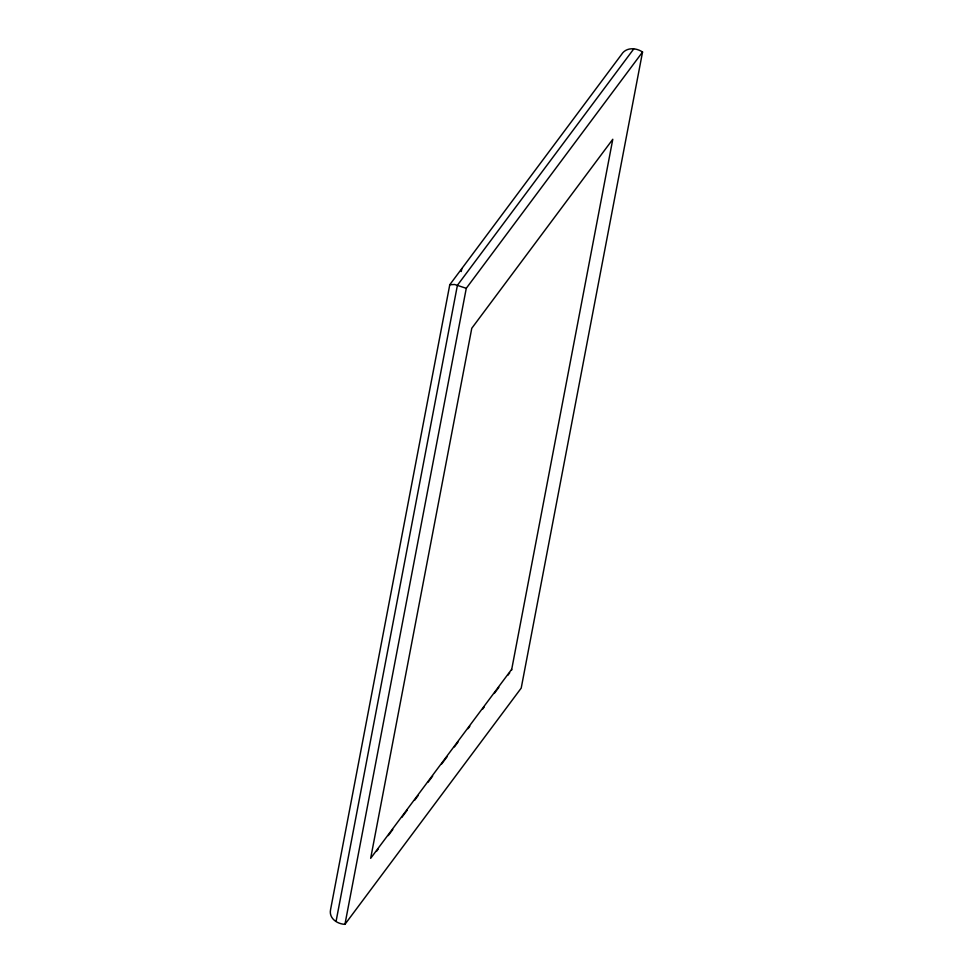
<?xml version="1.0" encoding="UTF-8"?>
<svg xmlns="http://www.w3.org/2000/svg" width="973" height="973" viewBox="0 0 973 973"><rect width="100%" height="100%" fill="white"/><g stroke="black" fill="none" stroke-linecap="round" stroke-linejoin="round"><path stroke-width="1.46" d="M449.781 284.724L330.552 909.731C328.752 918.317 337.157 923.997 344.941 924.35L521.212 688.093L642.545 52.031C635.904 47.531 625.931 47.093 621.455 54.61L449.781 284.724L454.671 284.505L466.274 288.3L642.545 52.031M336.074 921.346L457.407 285.284L633.678 49.027M461.238 271.552L461.81 268.597M344.941 924.35L466.274 288.3M511.518 670.361L612.783 139.273L471.771 328.278L370.664 858.32L511.676 669.315M376.454 851.399L378.278 848.967M388.239 835.6L392.776 829.531M401.837 817.381L407.273 810.083M414.534 800.365L418.159 795.513M428.132 782.146L432.657 776.065M441.718 763.914L447.166 756.629M454.415 746.911L458.04 742.046M468.013 728.68L469.825 726.259M482.511 709.244L484.323 706.812M494.296 693.445L498.833 687.376M507.894 675.226L509.706 672.793"/></g></svg>
